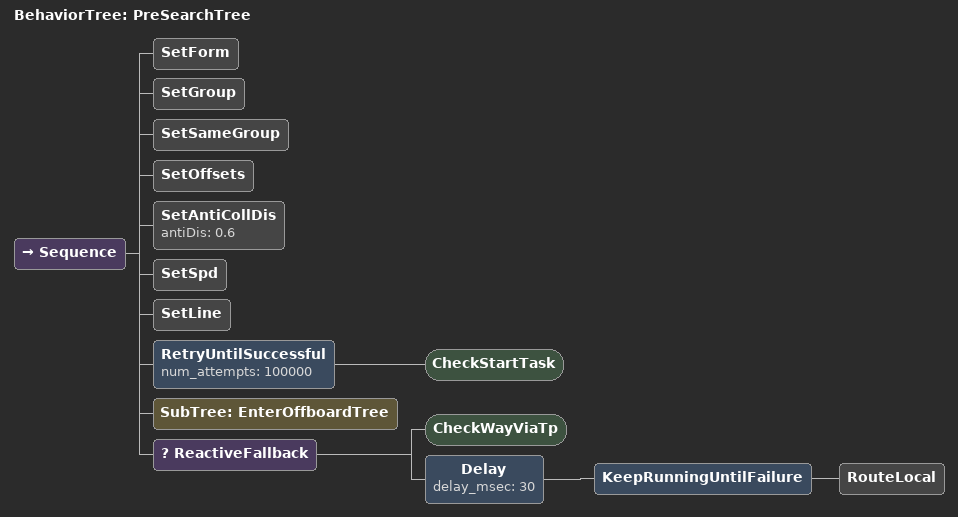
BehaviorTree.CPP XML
<root BTCPP_format="4">
    <BehaviorTree ID="PreSearchTree">
        <Sequence>
            <SetForm />
            <SetGroup />
            <SetSameGroup />
            <SetOffsets />
            <SetAntiCollDis antiDis="0.6" />
            <SetSpd />
	    <SetLine />
            <RetryUntilSuccessful num_attempts="100000">
                <CheckStartTask/>
            </RetryUntilSuccessful>

            <SubTree ID="EnterOffboardTree" />

            <ReactiveFallback>
                <CheckWayViaTp />
                <Delay delay_msec="30">
	        <KeepRunningUntilFailure>
	                <RouteLocal />
	        </KeepRunningUntilFailure>
                </Delay>
            </ReactiveFallback>

        </Sequence>
    </BehaviorTree>

</root>
